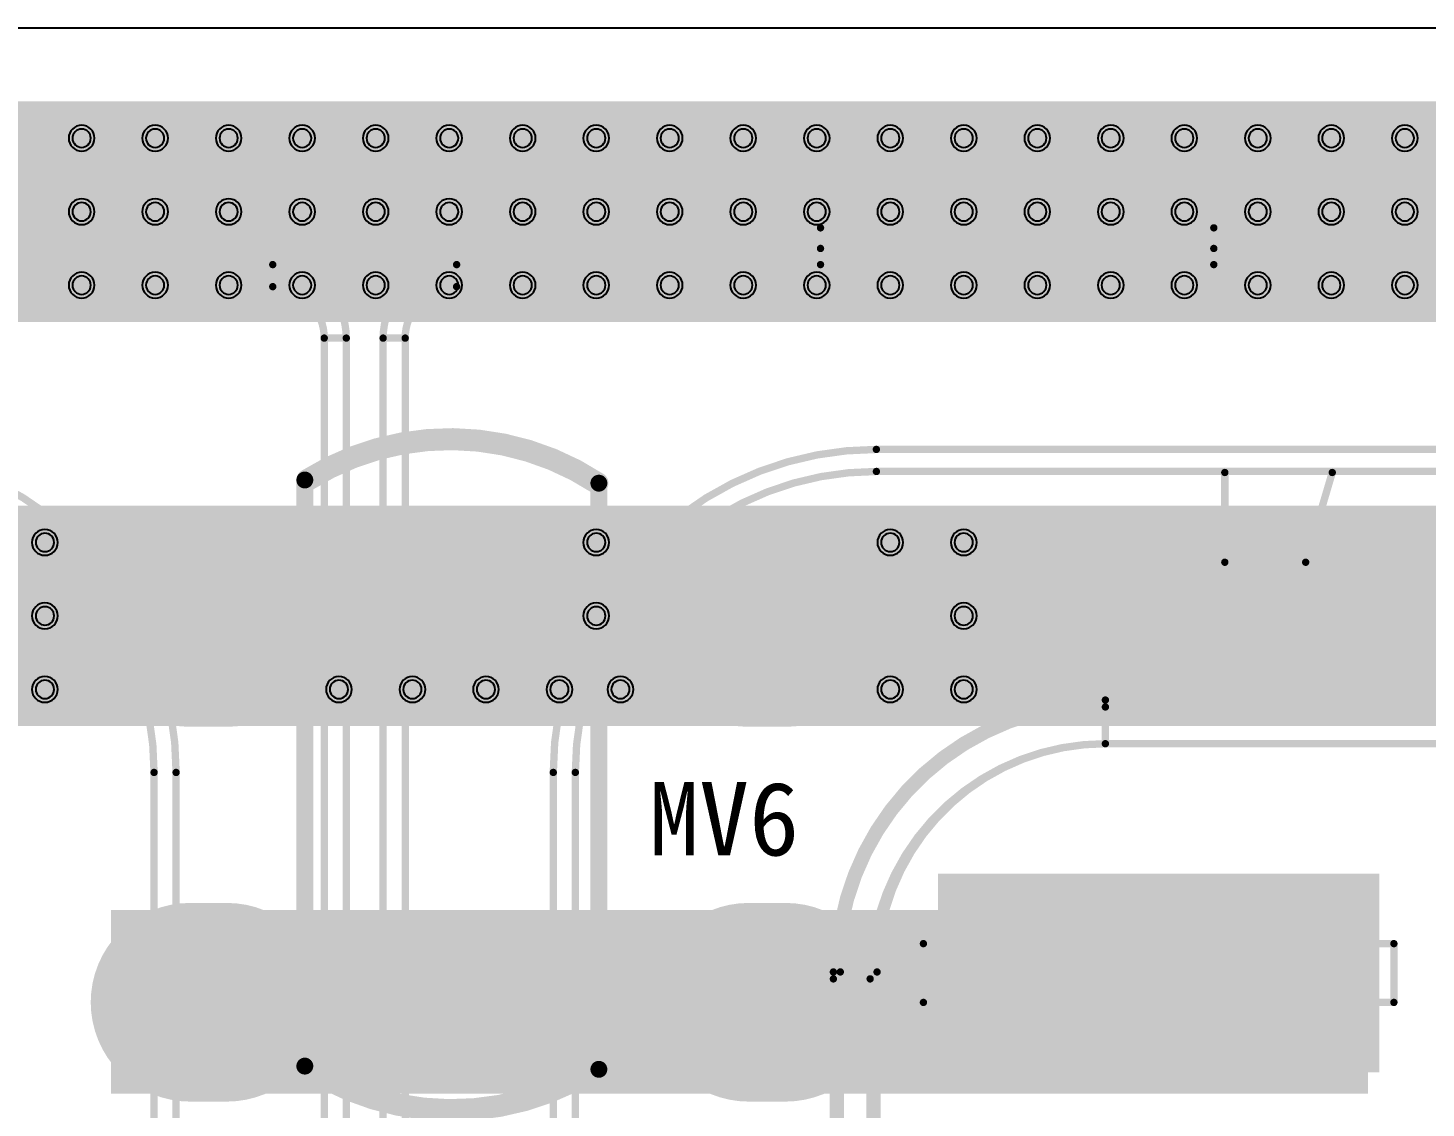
# Model space of a CAD drawing. Header units: inches. Extents: x 32166 to 66782, y 2386 to 7162.
# Drawn here: x 33079.6 to 33165.2, y 3899.2 to 3965.4 of the extents above; entities that cross this region are included whole.
import ezdxf

# ---------------------------------------------------------------- set-up
doc = ezdxf.new("R2010")
doc.units = ezdxf.units.IN
doc.header["$LTSCALE"] = 0.64311
doc.header["$MEASUREMENT"] = 0
for name, color, linetype in [('KEEPOUTLAYER', 6, 'CONTINUOUS'), ('MULTILAYER', 9, 'CONTINUOUS'), ('TOPLAYER', 1, 'CONTINUOUS'), ('TOPOVERLAY', 2, 'CONTINUOUS'), ('TOPSOLDER', 216, 'CONTINUOUS')]:
    doc.layers.add(name, color=color, linetype=linetype)
doc.styles.get("Standard").update_dxf_attribs({"font": 'txt', "width": 0.8})

msp = doc.modelspace()

# ---------------------------------------------------------------- linework, layer by layer
at = {"layer": 'KEEPOUTLAYER'}
msp.add_line((32666.613, 3965.355), (34174.114, 3965.355), dxfattribs=at)
at = {"layer": 'MULTILAYER'}
for points, const_width in [([(33108.45, 3932.01), (33102.6, 3932.01)], 5.4), ([(33089.502, 3928.647), (33091.752, 3928.647)], 11.25), ([(33123.702, 3928.647), (33125.952, 3928.647)], 11.25), ([(33089.502, 3905.697), (33091.752, 3905.697)], 11.25), ([(33123.702, 3905.697), (33125.952, 3905.697)], 11.25), ([(33106.65, 3907.26), (33104.4, 3907.26)], 6.75)]:
    msp.add_lwpolyline(points, dxfattribs=dict(at, const_width=const_width))
for points, const_width in [([(33102.6, 3933.36, 1), (33102.6, 3930.66, 1)], 2.7), ([(33108.45, 3933.36, 1), (33108.45, 3930.66, 1)], 2.7), ([(33092.314, 3928.647, 1), (33086.689, 3928.647, 1)], 5.625), ([(33094.564, 3928.647, 1), (33088.939, 3928.647, 1)], 5.625), ([(33126.514, 3928.647, 1), (33120.889, 3928.647, 1)], 5.625), ([(33128.764, 3928.647, 1), (33123.139, 3928.647, 1)], 5.625), ([(33092.314, 3905.697, 1), (33086.689, 3905.697, 1)], 5.625), ([(33094.564, 3905.697, 1), (33088.939, 3905.697, 1)], 5.625), ([(33126.514, 3905.697, 1), (33120.889, 3905.697, 1)], 5.625), ([(33128.764, 3905.697, 1), (33123.139, 3905.697, 1)], 5.625), ([(33104.4, 3908.947, 1), (33104.4, 3905.572, 1)], 3.375), ([(33106.65, 3908.947, 1), (33106.65, 3905.572, 1)], 3.375)]:
    msp.add_lwpolyline(points, format="xyb", close=True, dxfattribs=dict(at, const_width=const_width))
for centre, start, end in [((33082.863, 3958.605), 0, 180), ((33087.363, 3958.605), 0, 180), ((33091.863, 3958.605), 0, 180), ((33096.363, 3958.605), 0, 180), ((33100.863, 3958.605), 0, 180), ((33105.363, 3958.605), 0, 180), ((33109.863, 3958.605), 0, 180), ((33114.363, 3958.605), 0, 180), ((33118.863, 3958.605), 0, 180), ((33123.363, 3958.605), 0, 180), ((33127.863, 3958.605), 0, 180), ((33132.363, 3958.605), 0, 180), ((33136.863, 3958.605), 0, 180), ((33141.363, 3958.605), 0, 180), ((33145.863, 3958.605), 0, 180), ((33150.363, 3958.605), 0, 180), ((33154.863, 3958.605), 0, 180), ((33159.363, 3958.605), 0, 180), ((33163.863, 3958.605), 0, 180), ((33082.863, 3958.605), 180, 0), ((33087.363, 3958.605), 180, 0), ((33091.863, 3958.605), 180, 0), ((33096.363, 3958.605), 180, 0), ((33100.863, 3958.605), 180, 0), ((33105.363, 3958.605), 180, 0), ((33109.863, 3958.605), 180, 0), ((33114.363, 3958.605), 180, 0), ((33118.863, 3958.605), 180, 0), ((33123.363, 3958.605), 180, 0), ((33127.863, 3958.605), 180, 0), ((33132.363, 3958.605), 180, 0), ((33136.863, 3958.605), 180, 0), ((33141.363, 3958.605), 180, 0), ((33145.863, 3958.605), 180, 0), ((33150.363, 3958.605), 180, 0), ((33154.863, 3958.605), 180, 0), ((33159.363, 3958.605), 180, 0), ((33163.863, 3958.605), 180, 0), ((33082.863, 3954.105), 0, 180), ((33082.863, 3954.105), 180, 0), ((33087.363, 3954.105), 0, 180), ((33087.363, 3954.105), 180, 0), ((33091.863, 3954.105), 0, 180), ((33091.863, 3954.105), 180, 0), ((33096.363, 3954.105), 0, 180), ((33096.363, 3954.105), 180, 0), ((33100.863, 3954.105), 0, 180), ((33100.863, 3954.105), 180, 0), ((33105.363, 3954.105), 0, 180), ((33105.363, 3954.105), 180, 0), ((33109.863, 3954.105), 0, 180), ((33109.863, 3954.105), 180, 0), ((33114.363, 3954.105), 0, 180), ((33114.363, 3954.105), 180, 0), ((33118.863, 3954.105), 0, 180), ((33118.863, 3954.105), 180, 0), ((33123.363, 3954.105), 0, 180), ((33123.363, 3954.105), 180, 0), ((33127.863, 3954.105), 0, 180), ((33127.863, 3954.105), 180, 0), ((33132.363, 3954.105), 0, 180), ((33132.363, 3954.105), 180, 0), ((33136.863, 3954.105), 0, 180), ((33136.863, 3954.105), 180, 0), ((33141.363, 3954.105), 0, 180), ((33141.363, 3954.105), 180, 0), ((33145.863, 3954.105), 0, 180), ((33145.863, 3954.105), 180, 0), ((33150.363, 3954.105), 0, 180), ((33150.363, 3954.105), 180, 0), ((33154.863, 3954.105), 0, 180), ((33154.863, 3954.105), 180, 0), ((33159.363, 3954.105), 0, 180), ((33159.363, 3954.105), 180, 0), ((33163.863, 3954.105), 0, 180), ((33163.863, 3954.105), 180, 0), ((33082.863, 3949.605), 0, 180), ((33087.363, 3949.605), 0, 180), ((33091.863, 3949.605), 0, 180), ((33096.363, 3949.605), 0, 180), ((33100.863, 3949.605), 0, 180), ((33105.363, 3949.605), 0, 180), ((33109.863, 3949.605), 0, 180), ((33114.363, 3949.605), 0, 180), ((33118.863, 3949.605), 0, 180), ((33123.363, 3949.605), 0, 180), ((33127.863, 3949.605), 0, 180), ((33132.363, 3949.605), 0, 180), ((33136.863, 3949.605), 0, 180), ((33141.363, 3949.605), 0, 180), ((33145.863, 3949.605), 0, 180), ((33150.363, 3949.605), 0, 180), ((33154.863, 3949.605), 0, 180), ((33159.363, 3949.605), 0, 180), ((33163.863, 3949.605), 0, 180), ((33082.863, 3949.605), 180, 0), ((33087.363, 3949.605), 180, 0), ((33091.863, 3949.605), 180, 0), ((33096.363, 3949.605), 180, 0), ((33100.863, 3949.605), 180, 0), ((33105.363, 3949.605), 180, 0), ((33109.863, 3949.605), 180, 0), ((33114.363, 3949.605), 180, 0), ((33118.863, 3949.605), 180, 0), ((33123.363, 3949.605), 180, 0), ((33127.863, 3949.605), 180, 0), ((33132.363, 3949.605), 180, 0), ((33136.863, 3949.605), 180, 0), ((33141.363, 3949.605), 180, 0), ((33145.863, 3949.605), 180, 0), ((33150.363, 3949.605), 180, 0), ((33154.863, 3949.605), 180, 0), ((33159.363, 3949.605), 180, 0), ((33163.863, 3949.605), 180, 0), ((33080.613, 3933.855), 0, 180), ((33114.363, 3933.855), 0, 180), ((33132.363, 3933.855), 0, 180), ((33136.863, 3933.855), 0, 180), ((33080.613, 3933.855), 180, 0), ((33114.363, 3933.855), 180, 0), ((33132.363, 3933.855), 180, 0), ((33136.863, 3933.855), 180, 0), ((33080.613, 3929.355), 0, 180), ((33080.613, 3929.355), 180, 0), ((33114.363, 3929.355), 0, 180), ((33114.363, 3929.355), 180, 0), ((33136.863, 3929.355), 0, 180), ((33136.863, 3929.355), 180, 0), ((33080.613, 3924.855), 0, 180), ((33098.613, 3924.855), 0, 180), ((33103.113, 3924.855), 0, 180), ((33107.613, 3924.855), 0, 180), ((33112.113, 3924.855), 0, 180), ((33115.848, 3924.855), 0, 180), ((33132.363, 3924.855), 0, 180), ((33136.863, 3924.855), 0, 180), ((33080.613, 3924.855), 180, 0), ((33098.613, 3924.855), 180, 0), ((33103.113, 3924.855), 180, 0), ((33107.613, 3924.855), 180, 0), ((33112.113, 3924.855), 180, 0), ((33115.848, 3924.855), 180, 0), ((33132.363, 3924.855), 180, 0), ((33136.863, 3924.855), 180, 0)]:
    msp.add_arc(centre, 0.562, start, end, dxfattribs=at)
msp.add_solid([(33161.844, 3913.113), (33135.744, 3913.113), (33161.844, 3901.863), (33135.744, 3901.863)], dxfattribs=at)
at = {"layer": 'TOPLAYER'}
for points, const_width in [([(33108.45, 3932.01), (33102.6, 3932.01)], 5.4), ([(33089.502, 3928.647), (33091.752, 3928.647)], 11.25), ([(33123.702, 3928.647), (33125.952, 3928.647)], 11.25), ([(33089.502, 3905.697), (33091.752, 3905.697)], 11.25), ([(33123.702, 3905.697), (33125.952, 3905.697)], 11.25), ([(33106.65, 3907.26), (33104.4, 3907.26)], 6.75)]:
    msp.add_lwpolyline(points, dxfattribs=dict(at, const_width=const_width))
for points, const_width in [([(33102.6, 3933.36, 1), (33102.6, 3930.66, 1)], 2.7), ([(33108.45, 3933.36, 1), (33108.45, 3930.66, 1)], 2.7), ([(33092.314, 3928.647, 1), (33086.689, 3928.647, 1)], 5.625), ([(33094.564, 3928.647, 1), (33088.939, 3928.647, 1)], 5.625), ([(33126.514, 3928.647, 1), (33120.889, 3928.647, 1)], 5.625), ([(33128.764, 3928.647, 1), (33123.139, 3928.647, 1)], 5.625), ([(33092.314, 3905.697, 1), (33086.689, 3905.697, 1)], 5.625), ([(33094.564, 3905.697, 1), (33088.939, 3905.697, 1)], 5.625), ([(33126.514, 3905.697, 1), (33120.889, 3905.697, 1)], 5.625), ([(33128.764, 3905.697, 1), (33123.139, 3905.697, 1)], 5.625), ([(33104.4, 3908.947, 1), (33104.4, 3905.572, 1)], 3.375), ([(33106.65, 3908.947, 1), (33106.65, 3905.572, 1)], 3.375)]:
    msp.add_lwpolyline(points, format="xyb", close=True, dxfattribs=dict(at, const_width=const_width))
for centre, start, end in [((33082.863, 3958.605), 0, 180), ((33087.363, 3958.605), 0, 180), ((33091.863, 3958.605), 0, 180), ((33096.363, 3958.605), 0, 180), ((33100.863, 3958.605), 0, 180), ((33105.363, 3958.605), 0, 180), ((33109.863, 3958.605), 0, 180), ((33114.363, 3958.605), 0, 180), ((33118.863, 3958.605), 0, 180), ((33123.363, 3958.605), 0, 180), ((33127.863, 3958.605), 0, 180), ((33132.363, 3958.605), 0, 180), ((33136.863, 3958.605), 0, 180), ((33141.363, 3958.605), 0, 180), ((33145.863, 3958.605), 0, 180), ((33150.363, 3958.605), 0, 180), ((33154.863, 3958.605), 0, 180), ((33159.363, 3958.605), 0, 180), ((33163.863, 3958.605), 0, 180), ((33082.863, 3958.605), 180, 0), ((33087.363, 3958.605), 180, 0), ((33091.863, 3958.605), 180, 0), ((33096.363, 3958.605), 180, 0), ((33100.863, 3958.605), 180, 0), ((33105.363, 3958.605), 180, 0), ((33109.863, 3958.605), 180, 0), ((33114.363, 3958.605), 180, 0), ((33118.863, 3958.605), 180, 0), ((33123.363, 3958.605), 180, 0), ((33127.863, 3958.605), 180, 0), ((33132.363, 3958.605), 180, 0), ((33136.863, 3958.605), 180, 0), ((33141.363, 3958.605), 180, 0), ((33145.863, 3958.605), 180, 0), ((33150.363, 3958.605), 180, 0), ((33154.863, 3958.605), 180, 0), ((33159.363, 3958.605), 180, 0), ((33163.863, 3958.605), 180, 0), ((33082.863, 3954.105), 0, 180), ((33082.863, 3954.105), 180, 0), ((33087.363, 3954.105), 0, 180), ((33087.363, 3954.105), 180, 0), ((33091.863, 3954.105), 0, 180), ((33091.863, 3954.105), 180, 0), ((33096.363, 3954.105), 0, 180), ((33096.363, 3954.105), 180, 0), ((33100.863, 3954.105), 0, 180), ((33100.863, 3954.105), 180, 0), ((33105.363, 3954.105), 0, 180), ((33105.363, 3954.105), 180, 0), ((33109.863, 3954.105), 0, 180), ((33109.863, 3954.105), 180, 0), ((33114.363, 3954.105), 0, 180), ((33114.363, 3954.105), 180, 0), ((33118.863, 3954.105), 0, 180), ((33118.863, 3954.105), 180, 0), ((33123.363, 3954.105), 0, 180), ((33123.363, 3954.105), 180, 0), ((33127.863, 3954.105), 0, 180), ((33127.863, 3954.105), 180, 0), ((33132.363, 3954.105), 0, 180), ((33132.363, 3954.105), 180, 0), ((33136.863, 3954.105), 0, 180), ((33136.863, 3954.105), 180, 0), ((33141.363, 3954.105), 0, 180), ((33141.363, 3954.105), 180, 0), ((33145.863, 3954.105), 0, 180), ((33145.863, 3954.105), 180, 0), ((33150.363, 3954.105), 0, 180), ((33150.363, 3954.105), 180, 0), ((33154.863, 3954.105), 0, 180), ((33154.863, 3954.105), 180, 0), ((33159.363, 3954.105), 0, 180), ((33159.363, 3954.105), 180, 0), ((33163.863, 3954.105), 0, 180), ((33163.863, 3954.105), 180, 0), ((33082.863, 3949.605), 0, 180), ((33087.363, 3949.605), 0, 180), ((33091.863, 3949.605), 0, 180), ((33096.363, 3949.605), 0, 180), ((33100.863, 3949.605), 0, 180), ((33105.363, 3949.605), 0, 180), ((33109.863, 3949.605), 0, 180), ((33114.363, 3949.605), 0, 180), ((33118.863, 3949.605), 0, 180), ((33123.363, 3949.605), 0, 180), ((33127.863, 3949.605), 0, 180), ((33132.363, 3949.605), 0, 180), ((33136.863, 3949.605), 0, 180), ((33141.363, 3949.605), 0, 180), ((33145.863, 3949.605), 0, 180), ((33150.363, 3949.605), 0, 180), ((33154.863, 3949.605), 0, 180), ((33159.363, 3949.605), 0, 180), ((33163.863, 3949.605), 0, 180), ((33082.863, 3949.605), 180, 0), ((33087.363, 3949.605), 180, 0), ((33091.863, 3949.605), 180, 0), ((33096.363, 3949.605), 180, 0), ((33100.863, 3949.605), 180, 0), ((33105.363, 3949.605), 180, 0), ((33109.863, 3949.605), 180, 0), ((33114.363, 3949.605), 180, 0), ((33118.863, 3949.605), 180, 0), ((33123.363, 3949.605), 180, 0), ((33127.863, 3949.605), 180, 0), ((33132.363, 3949.605), 180, 0), ((33136.863, 3949.605), 180, 0), ((33141.363, 3949.605), 180, 0), ((33145.863, 3949.605), 180, 0), ((33150.363, 3949.605), 180, 0), ((33154.863, 3949.605), 180, 0), ((33159.363, 3949.605), 180, 0), ((33163.863, 3949.605), 180, 0), ((33080.613, 3933.855), 0, 180), ((33114.363, 3933.855), 0, 180), ((33132.363, 3933.855), 0, 180), ((33136.863, 3933.855), 0, 180), ((33080.613, 3933.855), 180, 0), ((33114.363, 3933.855), 180, 0), ((33132.363, 3933.855), 180, 0), ((33136.863, 3933.855), 180, 0), ((33080.613, 3929.355), 0, 180), ((33080.613, 3929.355), 180, 0), ((33114.363, 3929.355), 0, 180), ((33114.363, 3929.355), 180, 0), ((33136.863, 3929.355), 0, 180), ((33136.863, 3929.355), 180, 0), ((33080.613, 3924.855), 0, 180), ((33098.613, 3924.855), 0, 180), ((33103.113, 3924.855), 0, 180), ((33107.613, 3924.855), 0, 180), ((33112.113, 3924.855), 0, 180), ((33115.848, 3924.855), 0, 180), ((33132.363, 3924.855), 0, 180), ((33136.863, 3924.855), 0, 180), ((33080.613, 3924.855), 180, 0), ((33098.613, 3924.855), 180, 0), ((33103.113, 3924.855), 180, 0), ((33107.613, 3924.855), 180, 0), ((33112.113, 3924.855), 180, 0), ((33115.848, 3924.855), 180, 0), ((33132.363, 3924.855), 180, 0), ((33136.863, 3924.855), 180, 0)]:
    msp.add_arc(centre, 0.562, start, end, dxfattribs=at)
for points in [[(32925.363, 3947.355), (33413.613, 3947.355), (32925.363, 3960.855), (33413.613, 3960.855)], [(32911.863, 3922.605), (33316.863, 3922.605), (32911.863, 3936.105), (33316.863, 3936.105)], [(33161.844, 3913.113), (33135.744, 3913.113), (33161.844, 3901.863), (33135.744, 3901.863)], [(33084.663, 3900.105), (33160.713, 3900.105), (33084.663, 3911.355), (33160.713, 3911.355)]]:
    msp.add_solid(points, dxfattribs=at)
at = {"layer": 'TOPOVERLAY'}
for points, const_width in [([(33128.094, 3950.864), (33128.094, 3953.114)], 0.45), ([(33128.094, 3953.114), (33152.169, 3953.114)], 0.45), ([(33152.169, 3950.864), (33152.169, 3953.114)], 0.45), ([(33128.094, 3951.854), (33152.169, 3951.854)], 0.45), ([(32945.613, 3950.864), (33094.563, 3950.864)], 0.45), ([(33094.563, 3949.514), (33094.563, 3950.864)], 0.45), ([(33105.819, 3949.514), (33105.819, 3950.864)], 0.45), ([(33105.819, 3950.864), (33254.769, 3950.864)], 0.45), ([(32945.613, 3949.514), (33094.563, 3949.514)], 0.45), ([(33105.819, 3949.514), (33254.769, 3949.514)], 0.45), ([(33097.713, 3831.614), (33097.713, 3946.364)], 0.45), ([(33097.713, 3946.364), (33099.063, 3946.364)], 0.45), ([(33099.063, 3831.614), (33099.063, 3946.364)], 0.45), ([(33101.319, 3831.614), (33101.319, 3946.364)], 0.45), ([(33101.319, 3946.364), (33102.669, 3946.364)], 0.45), ([(33102.669, 3831.614), (33102.669, 3946.364)], 0.45), ([(33131.514, 3939.548), (33229.074, 3939.548)], 0.45), ([(33096.525, 3901.789), (33096.525, 3937.677)], 1.035), ([(33114.525, 3901.592), (33114.525, 3937.48)], 1.035), ([(33131.514, 3938.198), (33229.074, 3938.198)], 0.45), ([(33152.844, 3932.639), (33152.844, 3938.135)], 0.45), ([(33157.794, 3932.639), (33159.422, 3938.135)], 0.45), ([(33152.844, 3932.639), (33157.794, 3932.639)], 0.45), ([(33145.531, 3921.528), (33145.531, 3924.202)], 0.45), ([(33145.531, 3924.202), (33215.056, 3924.202)], 0.45), ([(33145.531, 3923.778), (33215.056, 3923.778)], 0.45), ([(33145.531, 3921.528), (33145.531, 3923.778)], 0.45), ([(33145.531, 3923.778), (33215.056, 3923.778)], 0.45), ([(33145.531, 3921.528), (33215.056, 3921.528)], 0.45), ([(33145.531, 3921.528), (33215.056, 3921.528)], 0.45), ([(33087.297, 3873.833), (33087.297, 3919.769)], 0.45), ([(33088.647, 3873.833), (33088.647, 3919.769)], 0.45), ([(33111.735, 3873.833), (33111.735, 3919.769)], 0.45), ([(33113.085, 3873.833), (33113.085, 3919.769)], 0.45), ([(33134.394, 3905.688), (33134.394, 3909.288)], 0.45), ([(33134.394, 3909.288), (33163.194, 3909.288)], 0.45), ([(33163.194, 3905.688), (33163.194, 3909.288)], 0.45), ([(33128.881, 3884.531), (33128.881, 3907.552)], 0.45), ([(33128.881, 3907.552), (33131.555, 3907.552)], 0.45), ([(33129.305, 3884.531), (33129.305, 3907.552)], 0.45), ([(33131.555, 3884.531), (33131.555, 3907.552)], 0.45), ([(33128.881, 3884.088), (33128.881, 3907.128)], 0.45), ([(33128.881, 3907.128), (33131.131, 3907.128)], 0.45), ([(33131.131, 3884.088), (33131.131, 3907.128)], 0.45), ([(33134.394, 3905.688), (33163.194, 3905.688)], 0.45)]:
    msp.add_lwpolyline(points, dxfattribs=dict(at, const_width=const_width))
for points, const_width in [([(33127.981, 3953.114, 1), (33128.206, 3953.114, 1)], 0.225), ([(33127.981, 3953.114, 1), (33128.206, 3953.114, 1)], 0.225), ([(33152.056, 3953.114, 1), (33152.281, 3953.114, 1)], 0.225), ([(33152.056, 3953.114, 1), (33152.281, 3953.114, 1)], 0.225), ([(33127.981, 3951.854, 1), (33128.206, 3951.854, 1)], 0.225), ([(33152.056, 3951.854, 1), (33152.281, 3951.854, 1)], 0.225), ([(33094.45, 3950.864, 1), (33094.675, 3950.864, 1)], 0.225), ([(33094.45, 3950.864, 1), (33094.675, 3950.864, 1)], 0.225), ([(33094.45, 3950.864, 1), (33094.675, 3950.864, 1)], 0.225), ([(33105.706, 3950.864, 1), (33105.931, 3950.864, 1)], 0.225), ([(33105.706, 3950.864, 1), (33105.931, 3950.864, 1)], 0.225), ([(33105.706, 3950.864, 1), (33105.931, 3950.864, 1)], 0.225), ([(33127.981, 3950.864, 1), (33128.206, 3950.864, 1)], 0.225), ([(33152.056, 3950.864, 1), (33152.281, 3950.864, 1)], 0.225), ([(33094.45, 3949.514, 1), (33094.675, 3949.514, 1)], 0.225), ([(33094.45, 3949.514, 1), (33094.675, 3949.514, 1)], 0.225), ([(33094.45, 3949.514, 1), (33094.675, 3949.514, 1)], 0.225), ([(33105.706, 3949.514, 1), (33105.931, 3949.514, 1)], 0.225), ([(33105.706, 3949.514, 1), (33105.931, 3949.514, 1)], 0.225), ([(33105.706, 3949.514, 1), (33105.931, 3949.514, 1)], 0.225), ([(33097.6, 3946.364, 1), (33097.825, 3946.364, 1)], 0.225), ([(33097.6, 3946.364, 1), (33097.825, 3946.364, 1)], 0.225), ([(33097.6, 3946.364, 1), (33097.825, 3946.364, 1)], 0.225), ([(33098.95, 3946.364, 1), (33099.175, 3946.364, 1)], 0.225), ([(33098.95, 3946.364, 1), (33099.175, 3946.364, 1)], 0.225), ([(33098.95, 3946.364, 1), (33099.175, 3946.364, 1)], 0.225), ([(33101.206, 3946.364, 1), (33101.431, 3946.364, 1)], 0.225), ([(33101.206, 3946.364, 1), (33101.431, 3946.364, 1)], 0.225), ([(33101.206, 3946.364, 1), (33101.431, 3946.364, 1)], 0.225), ([(33102.556, 3946.364, 1), (33102.781, 3946.364, 1)], 0.225), ([(33102.556, 3946.364, 1), (33102.781, 3946.364, 1)], 0.225), ([(33102.556, 3946.364, 1), (33102.781, 3946.364, 1)], 0.225), ([(33131.401, 3939.548, 1), (33131.626, 3939.548, 1)], 0.225), ([(33131.401, 3939.548, 1), (33131.626, 3939.548, 1)], 0.225), ([(33096.525, 3937.935, 1), (33096.525, 3937.418, 1)], 0.517), ([(33096.688, 3938.014, 1), (33096.688, 3937.339, 1)], 0.675), ([(33114.44, 3937.817, 1), (33114.44, 3937.142, 1)], 0.675), ([(33114.525, 3937.739, 1), (33114.525, 3937.221, 1)], 0.517), ([(33131.401, 3938.198, 1), (33131.626, 3938.198, 1)], 0.225), ([(33131.401, 3938.198, 1), (33131.626, 3938.198, 1)], 0.225), ([(33152.731, 3938.135, 1), (33152.956, 3938.135, 1)], 0.225), ([(33159.309, 3938.135, 1), (33159.534, 3938.135, 1)], 0.225), ([(33152.731, 3932.639, 1), (33152.956, 3932.639, 1)], 0.225), ([(33152.731, 3932.639, 1), (33152.956, 3932.639, 1)], 0.225), ([(33157.681, 3932.639, 1), (33157.906, 3932.639, 1)], 0.225), ([(33157.681, 3932.639, 1), (33157.906, 3932.639, 1)], 0.225), ([(33145.419, 3924.202, 1), (33145.644, 3924.202, 1)], 0.225), ([(33145.419, 3924.202, 1), (33145.644, 3924.202, 1)], 0.225), ([(33145.419, 3924.202, 1), (33145.644, 3924.202, 1)], 0.225), ([(33145.419, 3923.778, 1), (33145.644, 3923.778, 1)], 0.225), ([(33145.419, 3923.778, 1), (33145.644, 3923.778, 1)], 0.225), ([(33145.419, 3923.778, 1), (33145.644, 3923.778, 1)], 0.225), ([(33145.419, 3923.778, 1), (33145.644, 3923.778, 1)], 0.225), ([(33145.419, 3923.778, 1), (33145.644, 3923.778, 1)], 0.225), ([(33145.419, 3921.528, 1), (33145.644, 3921.528, 1)], 0.225), ([(33145.419, 3921.528, 1), (33145.644, 3921.528, 1)], 0.225), ([(33145.419, 3921.528, 1), (33145.644, 3921.528, 1)], 0.225), ([(33145.419, 3921.528, 1), (33145.644, 3921.528, 1)], 0.225), ([(33145.419, 3921.528, 1), (33145.644, 3921.528, 1)], 0.225), ([(33145.419, 3921.528, 1), (33145.644, 3921.528, 1)], 0.225), ([(33087.184, 3919.769, 1), (33087.409, 3919.769, 1)], 0.225), ([(33087.184, 3919.769, 1), (33087.409, 3919.769, 1)], 0.225), ([(33088.534, 3919.769, 1), (33088.759, 3919.769, 1)], 0.225), ([(33088.534, 3919.769, 1), (33088.759, 3919.769, 1)], 0.225), ([(33111.622, 3919.769, 1), (33111.847, 3919.769, 1)], 0.225), ([(33111.622, 3919.769, 1), (33111.847, 3919.769, 1)], 0.225), ([(33112.972, 3919.769, 1), (33113.197, 3919.769, 1)], 0.225), ([(33112.972, 3919.769, 1), (33113.197, 3919.769, 1)], 0.225), ([(33134.281, 3909.288, 1), (33134.506, 3909.288, 1)], 0.225), ([(33134.281, 3909.288, 1), (33134.506, 3909.288, 1)], 0.225), ([(33163.081, 3909.288, 1), (33163.306, 3909.288, 1)], 0.225), ([(33163.081, 3909.288, 1), (33163.306, 3909.288, 1)], 0.225), ([(33128.769, 3907.552, 1), (33128.994, 3907.552, 1)], 0.225), ([(33128.769, 3907.552, 1), (33128.994, 3907.552, 1)], 0.225), ([(33128.769, 3907.552, 1), (33128.994, 3907.552, 1)], 0.225), ([(33129.193, 3907.552, 1), (33129.418, 3907.552, 1)], 0.225), ([(33129.193, 3907.552, 1), (33129.418, 3907.552, 1)], 0.225), ([(33131.443, 3907.552, 1), (33131.668, 3907.552, 1)], 0.225), ([(33131.443, 3907.552, 1), (33131.668, 3907.552, 1)], 0.225), ([(33131.443, 3907.552, 1), (33131.668, 3907.552, 1)], 0.225), ([(33128.769, 3907.128, 1), (33128.994, 3907.128, 1)], 0.225), ([(33128.769, 3907.128, 1), (33128.994, 3907.128, 1)], 0.225), ([(33128.769, 3907.128, 1), (33128.994, 3907.128, 1)], 0.225), ([(33131.019, 3907.128, 1), (33131.244, 3907.128, 1)], 0.225), ([(33131.019, 3907.128, 1), (33131.244, 3907.128, 1)], 0.225), ([(33131.019, 3907.128, 1), (33131.244, 3907.128, 1)], 0.225), ([(33134.281, 3905.688, 1), (33134.506, 3905.688, 1)], 0.225), ([(33134.281, 3905.688, 1), (33134.506, 3905.688, 1)], 0.225), ([(33163.081, 3905.688, 1), (33163.306, 3905.688, 1)], 0.225), ([(33163.081, 3905.688, 1), (33163.306, 3905.688, 1)], 0.225), ([(33096.495, 3902.127, 1), (33096.495, 3901.452, 1)], 0.675), ([(33096.525, 3902.048, 1), (33096.525, 3901.53, 1)], 0.517), ([(33114.247, 3901.93, 1), (33114.247, 3901.255, 1)], 0.675), ([(33114.525, 3901.851, 1), (33114.525, 3901.334, 1)], 0.517)]:
    msp.add_lwpolyline(points, format="xyb", close=True, dxfattribs=dict(at, const_width=const_width))
for points, const_width in [([(33094.563, 3950.864, -0.414214), (33099.063, 3946.364)], 0.45), ([(33101.319, 3946.364, -0.414214), (33105.819, 3950.864)], 0.45), ([(33094.563, 3949.514, -0.414214), (33097.713, 3946.364)], 0.45), ([(33102.669, 3946.364, -0.414214), (33105.819, 3949.514)], 0.45), ([(33096.688, 3937.677, -0.29277), (33114.44, 3937.48)], 1.35), ([(33068.868, 3939.548, -0.414214), (33088.647, 3919.769)], 0.45), ([(33111.735, 3919.769, -0.414214), (33131.514, 3939.548)], 0.45), ([(33068.868, 3938.198, -0.414214), (33087.297, 3919.769)], 0.45), ([(33113.085, 3919.769, -0.414214), (33131.514, 3938.198)], 0.45), ([(33128.881, 3907.552, -0.414214), (33145.531, 3924.202)], 0.45), ([(33128.881, 3907.128, -0.414214), (33145.531, 3923.778)], 0.45), ([(33129.305, 3907.552, -0.414214), (33145.531, 3923.778)], 0.45), ([(33131.131, 3907.128, -0.414214), (33145.531, 3921.528)], 0.45), ([(33131.555, 3907.552, -0.414214), (33145.531, 3921.528)], 0.45), ([(33114.247, 3901.592, -0.29277), (33096.495, 3901.789)], 1.35)]:
    msp.add_lwpolyline(points, format="xyb", dxfattribs=dict(at, const_width=const_width))
at = {"layer": 'TOPSOLDER'}
for points, const_width in [([(33108.45, 3932.01), (33102.6, 3932.01)], 6.314), ([(33089.502, 3928.647), (33091.752, 3928.647)], 12.164), ([(33123.702, 3928.647), (33125.952, 3928.647)], 12.164), ([(33089.502, 3905.697), (33091.752, 3905.697)], 12.164), ([(33123.702, 3905.697), (33125.952, 3905.697)], 12.164), ([(33106.65, 3907.26), (33104.4, 3907.26)], 7.664)]:
    msp.add_lwpolyline(points, dxfattribs=dict(at, const_width=const_width))
for points, const_width in [([(33102.6, 3933.588, 1), (33102.6, 3930.431, 1)], 3.157), ([(33108.45, 3933.588, 1), (33108.45, 3930.431, 1)], 3.157), ([(33092.543, 3928.647, 1), (33086.46, 3928.647, 1)], 6.082), ([(33094.793, 3928.647, 1), (33088.71, 3928.647, 1)], 6.082), ([(33126.743, 3928.647, 1), (33120.66, 3928.647, 1)], 6.082), ([(33128.993, 3928.647, 1), (33122.91, 3928.647, 1)], 6.082), ([(33092.543, 3905.697, 1), (33086.46, 3905.697, 1)], 6.082), ([(33094.793, 3905.697, 1), (33088.71, 3905.697, 1)], 6.082), ([(33126.743, 3905.697, 1), (33120.66, 3905.697, 1)], 6.082), ([(33128.993, 3905.697, 1), (33122.91, 3905.697, 1)], 6.082), ([(33104.4, 3909.176, 1), (33104.4, 3905.343, 1)], 3.832), ([(33106.65, 3909.176, 1), (33106.65, 3905.343, 1)], 3.832)]:
    msp.add_lwpolyline(points, format="xyb", close=True, dxfattribs=dict(at, const_width=const_width))
for centre, start, end in [((33082.863, 3958.605), 0, 180), ((33087.363, 3958.605), 0, 180), ((33091.863, 3958.605), 0, 180), ((33096.363, 3958.605), 0, 180), ((33100.863, 3958.605), 0, 180), ((33105.363, 3958.605), 0, 180), ((33109.863, 3958.605), 0, 180), ((33114.363, 3958.605), 0, 180), ((33118.863, 3958.605), 0, 180), ((33123.363, 3958.605), 0, 180), ((33127.863, 3958.605), 0, 180), ((33132.363, 3958.605), 0, 180), ((33136.863, 3958.605), 0, 180), ((33141.363, 3958.605), 0, 180), ((33145.863, 3958.605), 0, 180), ((33150.363, 3958.605), 0, 180), ((33154.863, 3958.605), 0, 180), ((33159.363, 3958.605), 0, 180), ((33163.863, 3958.605), 0, 180), ((33082.863, 3958.605), 180, 0), ((33087.363, 3958.605), 180, 0), ((33091.863, 3958.605), 180, 0), ((33096.363, 3958.605), 180, 0), ((33100.863, 3958.605), 180, 0), ((33105.363, 3958.605), 180, 0), ((33109.863, 3958.605), 180, 0), ((33114.363, 3958.605), 180, 0), ((33118.863, 3958.605), 180, 0), ((33123.363, 3958.605), 180, 0), ((33127.863, 3958.605), 180, 0), ((33132.363, 3958.605), 180, 0), ((33136.863, 3958.605), 180, 0), ((33141.363, 3958.605), 180, 0), ((33145.863, 3958.605), 180, 0), ((33150.363, 3958.605), 180, 0), ((33154.863, 3958.605), 180, 0), ((33159.363, 3958.605), 180, 0), ((33163.863, 3958.605), 180, 0), ((33082.863, 3954.105), 0, 180), ((33087.363, 3954.105), 0, 180), ((33091.863, 3954.105), 0, 180), ((33096.363, 3954.105), 0, 180), ((33100.863, 3954.105), 0, 180), ((33105.363, 3954.105), 0, 180), ((33109.863, 3954.105), 0, 180), ((33114.363, 3954.105), 0, 180), ((33118.863, 3954.105), 0, 180), ((33123.363, 3954.105), 0, 180), ((33127.863, 3954.105), 0, 180), ((33132.363, 3954.105), 0, 180), ((33136.863, 3954.105), 0, 180), ((33141.363, 3954.105), 0, 180), ((33145.863, 3954.105), 0, 180), ((33150.363, 3954.105), 0, 180), ((33154.863, 3954.105), 0, 180), ((33159.363, 3954.105), 0, 180), ((33163.863, 3954.105), 0, 180), ((33082.863, 3954.105), 180, 0), ((33087.363, 3954.105), 180, 0), ((33091.863, 3954.105), 180, 0), ((33096.363, 3954.105), 180, 0), ((33100.863, 3954.105), 180, 0), ((33105.363, 3954.105), 180, 0), ((33109.863, 3954.105), 180, 0), ((33114.363, 3954.105), 180, 0), ((33118.863, 3954.105), 180, 0), ((33123.363, 3954.105), 180, 0), ((33127.863, 3954.105), 180, 0), ((33132.363, 3954.105), 180, 0), ((33136.863, 3954.105), 180, 0), ((33141.363, 3954.105), 180, 0), ((33145.863, 3954.105), 180, 0), ((33150.363, 3954.105), 180, 0), ((33154.863, 3954.105), 180, 0), ((33159.363, 3954.105), 180, 0), ((33163.863, 3954.105), 180, 0), ((33082.863, 3949.605), 0, 180), ((33087.363, 3949.605), 0, 180), ((33091.863, 3949.605), 0, 180), ((33096.363, 3949.605), 0, 180), ((33100.863, 3949.605), 0, 180), ((33105.363, 3949.605), 0, 180), ((33109.863, 3949.605), 0, 180), ((33114.363, 3949.605), 0, 180), ((33118.863, 3949.605), 0, 180), ((33123.363, 3949.605), 0, 180), ((33127.863, 3949.605), 0, 180), ((33132.363, 3949.605), 0, 180), ((33136.863, 3949.605), 0, 180), ((33141.363, 3949.605), 0, 180), ((33145.863, 3949.605), 0, 180), ((33150.363, 3949.605), 0, 180), ((33154.863, 3949.605), 0, 180), ((33159.363, 3949.605), 0, 180), ((33163.863, 3949.605), 0, 180), ((33082.863, 3949.605), 180, 0), ((33087.363, 3949.605), 180, 0), ((33091.863, 3949.605), 180, 0), ((33096.363, 3949.605), 180, 0), ((33100.863, 3949.605), 180, 0), ((33105.363, 3949.605), 180, 0), ((33109.863, 3949.605), 180, 0), ((33114.363, 3949.605), 180, 0), ((33118.863, 3949.605), 180, 0), ((33123.363, 3949.605), 180, 0), ((33127.863, 3949.605), 180, 0), ((33132.363, 3949.605), 180, 0), ((33136.863, 3949.605), 180, 0), ((33141.363, 3949.605), 180, 0), ((33145.863, 3949.605), 180, 0), ((33150.363, 3949.605), 180, 0), ((33154.863, 3949.605), 180, 0), ((33159.363, 3949.605), 180, 0), ((33163.863, 3949.605), 180, 0), ((33080.613, 3933.855), 0, 180), ((33114.363, 3933.855), 0, 180), ((33132.363, 3933.855), 0, 180), ((33136.863, 3933.855), 0, 180), ((33080.613, 3933.855), 180, 0), ((33114.363, 3933.855), 180, 0), ((33132.363, 3933.855), 180, 0), ((33136.863, 3933.855), 180, 0), ((33080.613, 3929.355), 0, 180), ((33114.363, 3929.355), 0, 180), ((33136.863, 3929.355), 0, 180), ((33080.613, 3929.355), 180, 0), ((33114.363, 3929.355), 180, 0), ((33136.863, 3929.355), 180, 0), ((33080.613, 3924.855), 0, 180), ((33098.613, 3924.855), 0, 180), ((33103.113, 3924.855), 0, 180), ((33107.613, 3924.855), 0, 180), ((33112.113, 3924.855), 0, 180), ((33115.848, 3924.855), 0, 180), ((33132.363, 3924.855), 0, 180), ((33136.863, 3924.855), 0, 180), ((33080.613, 3924.855), 180, 0), ((33098.613, 3924.855), 180, 0), ((33103.113, 3924.855), 180, 0), ((33107.613, 3924.855), 180, 0), ((33112.113, 3924.855), 180, 0), ((33115.848, 3924.855), 180, 0), ((33132.363, 3924.855), 180, 0), ((33136.863, 3924.855), 180, 0)]:
    msp.add_arc(centre, 0.791, start, end, dxfattribs=at)
for points in [[(32925.363, 3947.355), (33413.613, 3947.355), (32925.363, 3960.855), (33413.613, 3960.855)], [(32911.863, 3922.605), (33316.863, 3922.605), (32911.863, 3936.105), (33316.863, 3936.105)], [(33162.301, 3913.57), (33135.286, 3913.57), (33162.301, 3901.406), (33135.286, 3901.406)], [(33085.113, 3900.105), (33161.613, 3900.105), (33085.113, 3911.355), (33161.613, 3911.355)]]:
    msp.add_solid(points, dxfattribs=at)

# ---------------------------------------------------------------- texts
at = {"layer": 'TOPOVERLAY'}
msp.add_text('MV6', height=4.5, rotation=360, dxfattribs=at).set_placement((33117.603, 3914.685))

doc.saveas('drawing.dxf')
